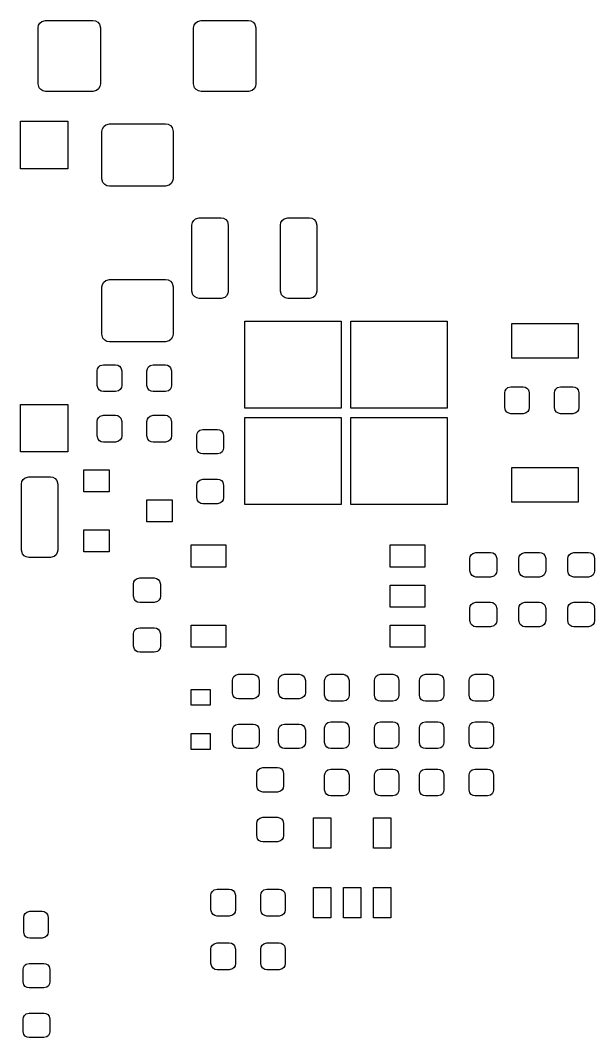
# Model space of a CAD drawing. Extents: x 150.6 to 194.4, y -132.4 to -96.5.
# Drawn here: x 176.19 to 194.37, y -128.88 to -96.67 of the extents above; entities that cross this region are included whole.
import ezdxf

# ---------------------------------------------------------------- set-up
doc = ezdxf.new("R2010")
doc.units = 0
doc.header["$MEASUREMENT"] = 0
doc.layers.add('BLACK', color=7, linetype='CONTINUOUS')

msp = doc.modelspace()

# ---------------------------------------------------------------- linework, layer by layer
at = {"layer": 'BLACK', "linetype": 'CONTINUOUS'}
for p, q in [((176.75, -96.913), (176.764, -96.832)), ((176.75, -98.687), (176.75, -96.913)), ((176.764, -96.832), (176.806, -96.76)), ((176.806, -96.76), (176.869, -96.707)), ((176.869, -96.707), (176.988, -96.675)), ((176.988, -96.675), (178.487, -96.675)), ((178.487, -96.675), (178.568, -96.689)), ((178.568, -96.689), (178.64, -96.731)), ((178.64, -96.731), (178.693, -96.794)), ((178.693, -96.794), (178.725, -96.913)), ((178.725, -96.913), (178.725, -98.687)), ((181.675, -96.913), (181.689, -96.832)), ((181.675, -98.687), (181.675, -96.913)), ((181.689, -96.832), (181.731, -96.76)), ((181.731, -96.76), (181.794, -96.707)), ((181.794, -96.707), (181.913, -96.675)), ((181.913, -96.675), (183.412, -96.675)), ((183.412, -96.675), (183.493, -96.689)), ((183.493, -96.689), (183.565, -96.731)), ((183.565, -96.731), (183.618, -96.794)), ((183.618, -96.794), (183.65, -96.913)), ((183.65, -96.913), (183.65, -98.687)), ((176.782, -98.806), (176.75, -98.687)), ((176.835, -98.869), (176.782, -98.806)), ((178.669, -98.84), (178.606, -98.893)), ((178.711, -98.768), (178.669, -98.84)), ((178.725, -98.687), (178.711, -98.768)), ((181.707, -98.806), (181.675, -98.687)), ((181.76, -98.869), (181.707, -98.806)), ((183.594, -98.84), (183.531, -98.893)), ((183.636, -98.768), (183.594, -98.84)), ((183.65, -98.687), (183.636, -98.768)), ((176.907, -98.911), (176.835, -98.869)), ((176.988, -98.925), (176.907, -98.911)), ((178.487, -98.925), (176.988, -98.925)), ((178.606, -98.893), (178.487, -98.925)), ((181.832, -98.911), (181.76, -98.869)), ((181.913, -98.925), (181.832, -98.911)), ((183.412, -98.925), (181.913, -98.925)), ((183.531, -98.893), (183.412, -98.925)), ((176.19, -101.37), (176.19, -99.87)), ((176.19, -99.87), (177.69, -99.87)), ((177.69, -99.87), (177.69, -101.37)), ((178.775, -100.188), (178.789, -100.107)), ((178.789, -100.107), (178.831, -100.035)), ((178.831, -100.035), (178.894, -99.982)), ((178.894, -99.982), (179.013, -99.95)), ((179.013, -99.95), (180.787, -99.95)), ((180.787, -99.95), (180.868, -99.964)), ((180.868, -99.964), (180.94, -100.006)), ((180.94, -100.006), (180.993, -100.069)), ((180.993, -100.069), (181.025, -100.188)), ((178.775, -101.687), (178.775, -100.188)), ((181.025, -100.188), (181.025, -101.687)), ((177.69, -101.37), (176.19, -101.37)), ((178.807, -101.806), (178.775, -101.687)), ((181.025, -101.687), (181.011, -101.768)), ((178.86, -101.869), (178.807, -101.806)), ((178.932, -101.911), (178.86, -101.869)), ((179.013, -101.925), (178.932, -101.911)), ((180.787, -101.925), (179.013, -101.925)), ((180.906, -101.893), (180.787, -101.925)), ((180.969, -101.84), (180.906, -101.893)), ((181.011, -101.768), (180.969, -101.84)), ((181.639, -103.076), (181.679, -103.007)), ((181.679, -103.007), (181.74, -102.956)), ((181.74, -102.956), (181.855, -102.925)), ((181.855, -102.925), (182.545, -102.925)), ((182.545, -102.925), (182.624, -102.939)), ((182.624, -102.939), (182.693, -102.979)), ((182.693, -102.979), (182.744, -103.04)), ((182.744, -103.04), (182.775, -103.155)), ((184.439, -103.076), (184.479, -103.007)), ((184.479, -103.007), (184.54, -102.956)), ((184.54, -102.956), (184.655, -102.925)), ((184.655, -102.925), (185.345, -102.925)), ((185.345, -102.925), (185.424, -102.939)), ((185.424, -102.939), (185.493, -102.979)), ((185.493, -102.979), (185.544, -103.04)), ((185.544, -103.04), (185.575, -103.155)), ((181.625, -103.155), (181.639, -103.076)), ((181.625, -105.245), (181.625, -103.155)), ((182.775, -103.155), (182.775, -105.245)), ((184.425, -103.155), (184.439, -103.076)), ((184.425, -105.245), (184.425, -103.155)), ((185.575, -103.155), (185.575, -105.245)), ((178.789, -105.032), (178.831, -104.96)), ((178.831, -104.96), (178.894, -104.907)), ((178.894, -104.907), (179.013, -104.875)), ((179.013, -104.875), (180.787, -104.875)), ((180.787, -104.875), (180.868, -104.889)), ((180.868, -104.889), (180.94, -104.931)), ((180.94, -104.931), (180.993, -104.994)), ((178.775, -105.113), (178.789, -105.032)), ((178.775, -106.612), (178.775, -105.113)), ((180.993, -104.994), (181.025, -105.113)), ((181.025, -105.113), (181.025, -106.612)), ((181.656, -105.36), (181.625, -105.245)), ((182.775, -105.245), (182.761, -105.324)), ((184.456, -105.36), (184.425, -105.245)), ((185.575, -105.245), (185.561, -105.324)), ((181.707, -105.421), (181.656, -105.36)), ((181.776, -105.461), (181.707, -105.421)), ((181.855, -105.475), (181.776, -105.461)), ((182.545, -105.475), (181.855, -105.475)), ((182.66, -105.444), (182.545, -105.475)), ((182.721, -105.393), (182.66, -105.444)), ((182.761, -105.324), (182.721, -105.393)), ((184.507, -105.421), (184.456, -105.36)), ((184.576, -105.461), (184.507, -105.421)), ((184.655, -105.475), (184.576, -105.461)), ((185.345, -105.475), (184.655, -105.475)), ((185.46, -105.444), (185.345, -105.475)), ((185.521, -105.393), (185.46, -105.444)), ((185.561, -105.324), (185.521, -105.393)), ((183.3, -108.95), (183.3, -106.2)), ((183.3, -106.2), (186.35, -106.2)), ((186.35, -106.2), (186.35, -108.95)), ((186.65, -108.95), (186.65, -106.2)), ((186.65, -106.2), (189.7, -106.2)), ((189.7, -106.2), (189.7, -108.95)), ((191.75, -107.37), (191.75, -106.27)), ((191.75, -106.27), (193.85, -106.27)), ((193.85, -106.27), (193.85, -107.37)), ((178.807, -106.731), (178.775, -106.612)), ((178.86, -106.794), (178.807, -106.731)), ((178.932, -106.836), (178.86, -106.794)), ((179.013, -106.85), (178.932, -106.836)), ((180.787, -106.85), (179.013, -106.85)), ((180.906, -106.818), (180.787, -106.85)), ((180.969, -106.765), (180.906, -106.818)), ((181.011, -106.693), (180.969, -106.765)), ((181.025, -106.612), (181.011, -106.693)), ((193.85, -107.37), (191.75, -107.37)), ((178.625, -107.769), (178.637, -107.702)), ((178.625, -108.231), (178.625, -107.769)), ((178.637, -107.702), (178.67, -107.644)), ((178.67, -107.644), (178.722, -107.601)), ((178.722, -107.601), (178.819, -107.575)), ((178.819, -107.575), (179.206, -107.575)), ((179.206, -107.575), (179.273, -107.587)), ((179.273, -107.587), (179.331, -107.62)), ((179.331, -107.62), (179.374, -107.672)), ((179.374, -107.672), (179.4, -107.769)), ((179.4, -107.769), (179.4, -108.231)), ((180.2, -107.769), (180.212, -107.702)), ((180.2, -108.231), (180.2, -107.769)), ((180.212, -107.702), (180.245, -107.644)), ((180.245, -107.644), (180.297, -107.601)), ((180.297, -107.601), (180.394, -107.575)), ((180.394, -107.575), (180.781, -107.575)), ((180.781, -107.575), (180.848, -107.587)), ((180.848, -107.587), (180.906, -107.62)), ((180.906, -107.62), (180.949, -107.672)), ((180.949, -107.672), (180.975, -107.769)), ((180.975, -107.769), (180.975, -108.231)), ((178.651, -108.328), (178.625, -108.231)), ((178.694, -108.38), (178.651, -108.328)), ((178.752, -108.413), (178.694, -108.38)), ((178.819, -108.425), (178.752, -108.413)), ((179.206, -108.425), (178.819, -108.425)), ((179.303, -108.399), (179.206, -108.425)), ((179.355, -108.356), (179.303, -108.399)), ((179.388, -108.298), (179.355, -108.356)), ((179.4, -108.231), (179.388, -108.298)), ((180.226, -108.328), (180.2, -108.231)), ((180.269, -108.38), (180.226, -108.328)), ((180.327, -108.413), (180.269, -108.38)), ((180.394, -108.425), (180.327, -108.413)), ((180.781, -108.425), (180.394, -108.425)), ((180.878, -108.399), (180.781, -108.425)), ((180.93, -108.356), (180.878, -108.399)), ((180.963, -108.298), (180.93, -108.356)), ((180.975, -108.231), (180.963, -108.298)), ((191.525, -108.469), (191.537, -108.402)), ((191.525, -108.931), (191.525, -108.469)), ((191.537, -108.402), (191.57, -108.344)), ((191.57, -108.344), (191.622, -108.301)), ((191.622, -108.301), (191.719, -108.275)), ((191.719, -108.275), (192.106, -108.275)), ((192.106, -108.275), (192.173, -108.287)), ((192.173, -108.287), (192.231, -108.32)), ((192.231, -108.32), (192.274, -108.372)), ((192.274, -108.372), (192.3, -108.469)), ((192.3, -108.469), (192.3, -108.931)), ((193.1, -108.469), (193.112, -108.402)), ((193.1, -108.931), (193.1, -108.469)), ((193.112, -108.402), (193.145, -108.344)), ((193.145, -108.344), (193.197, -108.301)), ((193.197, -108.301), (193.294, -108.275)), ((193.294, -108.275), (193.681, -108.275)), ((193.681, -108.275), (193.748, -108.287)), ((193.748, -108.287), (193.806, -108.32)), ((193.806, -108.32), (193.849, -108.372)), ((193.849, -108.372), (193.875, -108.469)), ((193.875, -108.469), (193.875, -108.931)), ((176.19, -110.33), (176.19, -108.83)), ((176.19, -108.83), (177.69, -108.83)), ((177.69, -108.83), (177.69, -110.33)), ((186.35, -108.95), (183.3, -108.95)), ((189.7, -108.95), (186.65, -108.95)), ((191.551, -109.028), (191.525, -108.931)), ((191.594, -109.08), (191.551, -109.028)), ((191.652, -109.113), (191.594, -109.08)), ((191.719, -109.125), (191.652, -109.113)), ((192.106, -109.125), (191.719, -109.125)), ((192.203, -109.099), (192.106, -109.125)), ((192.255, -109.056), (192.203, -109.099)), ((192.288, -108.998), (192.255, -109.056)), ((192.3, -108.931), (192.288, -108.998)), ((193.126, -109.028), (193.1, -108.931)), ((193.169, -109.08), (193.126, -109.028)), ((193.227, -109.113), (193.169, -109.08)), ((193.294, -109.125), (193.227, -109.113)), ((193.681, -109.125), (193.294, -109.125)), ((193.778, -109.099), (193.681, -109.125)), ((193.83, -109.056), (193.778, -109.099)), ((193.863, -108.998), (193.83, -109.056)), ((193.875, -108.931), (193.863, -108.998)), ((178.625, -109.369), (178.637, -109.302)), ((178.625, -109.831), (178.625, -109.369)), ((178.637, -109.302), (178.67, -109.244)), ((178.67, -109.244), (178.722, -109.201)), ((178.722, -109.201), (178.819, -109.175)), ((178.819, -109.175), (179.206, -109.175)), ((179.206, -109.175), (179.273, -109.187)), ((179.273, -109.187), (179.331, -109.22)), ((179.331, -109.22), (179.374, -109.272)), ((179.374, -109.272), (179.4, -109.369)), ((179.4, -109.369), (179.4, -109.831)), ((180.2, -109.369), (180.212, -109.302)), ((180.2, -109.831), (180.2, -109.369)), ((180.212, -109.302), (180.245, -109.244)), ((180.245, -109.244), (180.297, -109.201)), ((180.297, -109.201), (180.394, -109.175)), ((180.394, -109.175), (180.781, -109.175)), ((180.781, -109.175), (180.848, -109.187)), ((180.848, -109.187), (180.906, -109.22)), ((180.906, -109.22), (180.949, -109.272)), ((180.949, -109.272), (180.975, -109.369)), ((180.975, -109.369), (180.975, -109.831)), ((183.3, -112), (183.3, -109.25)), ((183.3, -109.25), (186.35, -109.25)), ((186.35, -109.25), (186.35, -112)), ((186.65, -112), (186.65, -109.25)), ((186.65, -109.25), (189.7, -109.25)), ((189.7, -109.25), (189.7, -112)), ((181.775, -109.819), (181.787, -109.752)), ((181.787, -109.752), (181.82, -109.694)), ((181.82, -109.694), (181.872, -109.651)), ((181.872, -109.651), (181.969, -109.625)), ((181.969, -109.625), (182.431, -109.625)), ((182.431, -109.625), (182.498, -109.637)), ((182.498, -109.637), (182.556, -109.67)), ((182.556, -109.67), (182.599, -109.722)), ((182.599, -109.722), (182.625, -109.819)), ((178.651, -109.928), (178.625, -109.831)), ((178.694, -109.98), (178.651, -109.928)), ((178.752, -110.013), (178.694, -109.98)), ((178.819, -110.025), (178.752, -110.013)), ((179.206, -110.025), (178.819, -110.025)), ((179.303, -109.999), (179.206, -110.025)), ((179.355, -109.956), (179.303, -109.999)), ((179.388, -109.898), (179.355, -109.956)), ((179.4, -109.831), (179.388, -109.898)), ((180.226, -109.928), (180.2, -109.831)), ((180.269, -109.98), (180.226, -109.928)), ((180.327, -110.013), (180.269, -109.98)), ((180.394, -110.025), (180.327, -110.013)), ((180.781, -110.025), (180.394, -110.025)), ((180.878, -109.999), (180.781, -110.025)), ((180.93, -109.956), (180.878, -109.999)), ((180.963, -109.898), (180.93, -109.956)), ((180.975, -109.831), (180.963, -109.898)), ((181.775, -110.206), (181.775, -109.819)), ((182.625, -109.819), (182.625, -110.206)), ((177.69, -110.33), (176.19, -110.33)), ((181.801, -110.303), (181.775, -110.206)), ((181.844, -110.355), (181.801, -110.303)), ((181.902, -110.388), (181.844, -110.355)), ((181.969, -110.4), (181.902, -110.388)), ((182.431, -110.4), (181.969, -110.4)), ((182.528, -110.374), (182.431, -110.4)), ((182.58, -110.331), (182.528, -110.374)), ((182.613, -110.273), (182.58, -110.331)), ((182.625, -110.206), (182.613, -110.273)), ((178.2, -111.6), (178.2, -110.9)), ((178.2, -110.9), (179, -110.9)), ((179, -110.9), (179, -111.6)), ((191.75, -111.93), (191.75, -110.83)), ((191.75, -110.83), (193.85, -110.83)), ((193.85, -110.83), (193.85, -111.93)), ((176.225, -111.355), (176.239, -111.276)), ((176.225, -113.445), (176.225, -111.355)), ((176.239, -111.276), (176.279, -111.207)), ((176.279, -111.207), (176.34, -111.156)), ((176.34, -111.156), (176.455, -111.125)), ((176.455, -111.125), (177.145, -111.125)), ((177.145, -111.125), (177.224, -111.139)), ((177.224, -111.139), (177.293, -111.179)), ((177.293, -111.179), (177.344, -111.24)), ((177.344, -111.24), (177.375, -111.355)), ((177.375, -111.355), (177.375, -113.445)), ((181.775, -111.394), (181.787, -111.327)), ((181.775, -111.781), (181.775, -111.394)), ((181.787, -111.327), (181.82, -111.269)), ((181.82, -111.269), (181.872, -111.226)), ((181.872, -111.226), (181.969, -111.2)), ((181.969, -111.2), (182.431, -111.2)), ((182.431, -111.2), (182.498, -111.212)), ((182.498, -111.212), (182.556, -111.245)), ((182.556, -111.245), (182.599, -111.297)), ((182.599, -111.297), (182.625, -111.394)), ((182.625, -111.394), (182.625, -111.781)), ((179, -111.6), (178.2, -111.6)), ((180.2, -112.55), (180.2, -111.85)), ((180.2, -111.85), (181, -111.85)), ((181, -111.85), (181, -112.55)), ((181.801, -111.878), (181.775, -111.781)), ((181.844, -111.93), (181.801, -111.878)), ((181.902, -111.963), (181.844, -111.93)), ((181.969, -111.975), (181.902, -111.963)), ((182.431, -111.975), (181.969, -111.975)), ((182.528, -111.949), (182.431, -111.975)), ((182.58, -111.906), (182.528, -111.949)), ((182.613, -111.848), (182.58, -111.906)), ((182.625, -111.781), (182.613, -111.848)), ((186.35, -112), (183.3, -112)), ((189.7, -112), (186.65, -112)), ((193.85, -111.93), (191.75, -111.93)), ((181, -112.55), (180.2, -112.55)), ((178.2, -113.5), (178.2, -112.8)), ((178.2, -112.8), (179, -112.8)), ((179, -112.8), (179, -113.5)), ((181.6, -113.98), (181.6, -113.28)), ((181.6, -113.28), (182.7, -113.28)), ((182.7, -113.28), (182.7, -113.98)), ((187.9, -113.98), (187.9, -113.28)), ((187.9, -113.28), (189, -113.28)), ((189, -113.28), (189, -113.98)), ((176.256, -113.56), (176.225, -113.445)), ((176.307, -113.621), (176.256, -113.56)), ((176.376, -113.661), (176.307, -113.621)), ((176.455, -113.675), (176.376, -113.661)), ((177.26, -113.644), (177.145, -113.675)), ((177.321, -113.593), (177.26, -113.644)), ((177.361, -113.524), (177.321, -113.593)), ((177.375, -113.445), (177.361, -113.524)), ((179, -113.5), (178.2, -113.5)), ((190.424, -113.713), (190.435, -113.647)), ((190.435, -113.647), (190.469, -113.589)), ((190.469, -113.589), (190.521, -113.546)), ((190.521, -113.546), (190.617, -113.52)), ((190.617, -113.52), (191.08, -113.52)), ((191.08, -113.52), (191.146, -113.531)), ((191.146, -113.531), (191.204, -113.565)), ((191.204, -113.565), (191.248, -113.616)), ((191.248, -113.616), (191.274, -113.713)), ((191.974, -113.713), (191.985, -113.647)), ((191.985, -113.647), (192.019, -113.589)), ((192.019, -113.589), (192.071, -113.546)), ((192.071, -113.546), (192.167, -113.52)), ((192.167, -113.52), (192.63, -113.52)), ((192.63, -113.52), (192.696, -113.531)), ((192.696, -113.531), (192.754, -113.565)), ((192.754, -113.565), (192.798, -113.616)), ((192.798, -113.616), (192.824, -113.713)), ((193.524, -113.713), (193.535, -113.647)), ((193.535, -113.647), (193.569, -113.589)), ((193.569, -113.589), (193.621, -113.546)), ((193.621, -113.546), (193.717, -113.52)), ((193.717, -113.52), (194.18, -113.52)), ((194.18, -113.52), (194.246, -113.531)), ((194.246, -113.531), (194.304, -113.565)), ((194.304, -113.565), (194.348, -113.616)), ((194.348, -113.616), (194.374, -113.713)), ((177.145, -113.675), (176.455, -113.675)), ((182.7, -113.98), (181.6, -113.98)), ((189, -113.98), (187.9, -113.98)), ((190.424, -114.101), (190.424, -113.713)), ((191.274, -113.713), (191.274, -114.101)), ((191.974, -114.101), (191.974, -113.713)), ((192.824, -113.713), (192.824, -114.101)), ((193.524, -114.101), (193.524, -113.713)), ((194.374, -113.713), (194.374, -114.101)), ((190.45, -114.198), (190.424, -114.101)), ((190.493, -114.249), (190.45, -114.198)), ((190.551, -114.283), (190.493, -114.249)), ((190.617, -114.295), (190.551, -114.283)), ((191.08, -114.295), (190.617, -114.295)), ((191.177, -114.269), (191.08, -114.295)), ((191.228, -114.225), (191.177, -114.269)), ((191.262, -114.167), (191.228, -114.225)), ((191.274, -114.101), (191.262, -114.167)), ((192, -114.198), (191.974, -114.101)), ((192.043, -114.249), (192, -114.198)), ((192.101, -114.283), (192.043, -114.249)), ((192.167, -114.295), (192.101, -114.283)), ((192.63, -114.295), (192.167, -114.295)), ((192.727, -114.269), (192.63, -114.295)), ((192.778, -114.225), (192.727, -114.269)), ((192.812, -114.167), (192.778, -114.225)), ((192.824, -114.101), (192.812, -114.167)), ((193.55, -114.198), (193.524, -114.101)), ((193.593, -114.249), (193.55, -114.198)), ((193.651, -114.283), (193.593, -114.249)), ((193.717, -114.295), (193.651, -114.283)), ((194.18, -114.295), (193.717, -114.295)), ((194.277, -114.269), (194.18, -114.295)), ((194.328, -114.225), (194.277, -114.269)), ((194.362, -114.167), (194.328, -114.225)), ((194.374, -114.101), (194.362, -114.167)), ((179.775, -114.519), (179.787, -114.452)), ((179.775, -114.906), (179.775, -114.519)), ((179.787, -114.452), (179.82, -114.394)), ((179.82, -114.394), (179.872, -114.351)), ((179.872, -114.351), (179.969, -114.325)), ((179.969, -114.325), (180.431, -114.325)), ((180.431, -114.325), (180.498, -114.337)), ((180.498, -114.337), (180.556, -114.37)), ((180.556, -114.37), (180.599, -114.422)), ((180.599, -114.422), (180.625, -114.519)), ((180.625, -114.519), (180.625, -114.906)), ((187.9, -115.25), (187.9, -114.55)), ((187.9, -114.55), (189, -114.55)), ((189, -114.55), (189, -115.25)), ((179.801, -115.003), (179.775, -114.906)), ((180.625, -114.906), (180.613, -114.973)), ((179.844, -115.055), (179.801, -115.003)), ((179.902, -115.088), (179.844, -115.055)), ((179.969, -115.1), (179.902, -115.088)), ((180.431, -115.1), (179.969, -115.1)), ((180.528, -115.074), (180.431, -115.1)), ((180.58, -115.031), (180.528, -115.074)), ((180.613, -114.973), (180.58, -115.031)), ((189, -115.25), (187.9, -115.25)), ((190.424, -115.288), (190.435, -115.222)), ((190.435, -115.222), (190.469, -115.164)), ((190.469, -115.164), (190.521, -115.121)), ((190.521, -115.121), (190.617, -115.095)), ((190.617, -115.095), (191.08, -115.095)), ((191.08, -115.095), (191.146, -115.106)), ((191.146, -115.106), (191.204, -115.14)), ((191.204, -115.14), (191.248, -115.191)), ((191.248, -115.191), (191.274, -115.288)), ((191.974, -115.288), (191.985, -115.222)), ((191.985, -115.222), (192.019, -115.164)), ((192.019, -115.164), (192.071, -115.121)), ((192.071, -115.121), (192.167, -115.095)), ((192.167, -115.095), (192.63, -115.095)), ((192.63, -115.095), (192.696, -115.106)), ((192.696, -115.106), (192.754, -115.14)), ((192.754, -115.14), (192.798, -115.191)), ((192.798, -115.191), (192.824, -115.288)), ((193.524, -115.288), (193.535, -115.222)), ((193.535, -115.222), (193.569, -115.164)), ((193.569, -115.164), (193.621, -115.121)), ((193.621, -115.121), (193.717, -115.095)), ((193.717, -115.095), (194.18, -115.095)), ((194.18, -115.095), (194.246, -115.106)), ((194.246, -115.106), (194.304, -115.14)), ((194.304, -115.14), (194.348, -115.191)), ((194.348, -115.191), (194.374, -115.288)), ((190.424, -115.676), (190.424, -115.288)), ((191.274, -115.288), (191.274, -115.676)), ((191.974, -115.676), (191.974, -115.288)), ((192.824, -115.288), (192.824, -115.676)), ((193.524, -115.676), (193.524, -115.288)), ((194.374, -115.288), (194.374, -115.676)), ((179.872, -115.926), (179.969, -115.9)), ((179.969, -115.9), (180.431, -115.9)), ((180.431, -115.9), (180.498, -115.912)), ((180.498, -115.912), (180.556, -115.945)), ((181.6, -116.52), (181.6, -115.82)), ((181.6, -115.82), (182.7, -115.82)), ((182.7, -115.82), (182.7, -116.52)), ((187.9, -116.52), (187.9, -115.82)), ((187.9, -115.82), (189, -115.82)), ((189, -115.82), (189, -116.52)), ((190.45, -115.773), (190.424, -115.676)), ((190.493, -115.824), (190.45, -115.773)), ((190.551, -115.858), (190.493, -115.824)), ((190.617, -115.87), (190.551, -115.858)), ((191.08, -115.87), (190.617, -115.87)), ((191.177, -115.844), (191.08, -115.87)), ((191.228, -115.8), (191.177, -115.844)), ((191.262, -115.742), (191.228, -115.8)), ((191.274, -115.676), (191.262, -115.742)), ((192, -115.773), (191.974, -115.676)), ((192.043, -115.824), (192, -115.773)), ((192.101, -115.858), (192.043, -115.824)), ((192.167, -115.87), (192.101, -115.858)), ((192.63, -115.87), (192.167, -115.87)), ((192.727, -115.844), (192.63, -115.87)), ((192.778, -115.8), (192.727, -115.844)), ((192.812, -115.742), (192.778, -115.8)), ((192.824, -115.676), (192.812, -115.742)), ((193.55, -115.773), (193.524, -115.676)), ((193.593, -115.824), (193.55, -115.773)), ((193.651, -115.858), (193.593, -115.824)), ((193.717, -115.87), (193.651, -115.858)), ((194.18, -115.87), (193.717, -115.87)), ((194.277, -115.844), (194.18, -115.87)), ((194.328, -115.8), (194.277, -115.844)), ((194.362, -115.742), (194.328, -115.8)), ((194.374, -115.676), (194.362, -115.742)), ((179.775, -116.094), (179.787, -116.027)), ((179.775, -116.481), (179.775, -116.094)), ((179.787, -116.027), (179.82, -115.969)), ((179.82, -115.969), (179.872, -115.926)), ((180.556, -115.945), (180.599, -115.997)), ((180.599, -115.997), (180.625, -116.094)), ((180.625, -116.094), (180.625, -116.481)), ((179.801, -116.578), (179.775, -116.481)), ((180.613, -116.548), (180.58, -116.606)), ((180.625, -116.481), (180.613, -116.548)), ((182.7, -116.52), (181.6, -116.52)), ((189, -116.52), (187.9, -116.52)), ((179.844, -116.63), (179.801, -116.578)), ((179.902, -116.663), (179.844, -116.63)), ((179.969, -116.675), (179.902, -116.663)), ((180.431, -116.675), (179.969, -116.675)), ((180.528, -116.649), (180.431, -116.675)), ((180.58, -116.606), (180.528, -116.649)), ((182.905, -117.569), (182.917, -117.502)), ((182.917, -117.502), (182.95, -117.444)), ((182.95, -117.444), (183.002, -117.401)), ((183.002, -117.401), (183.099, -117.375)), ((183.099, -117.375), (183.561, -117.375)), ((183.561, -117.375), (183.628, -117.387)), ((183.628, -117.387), (183.686, -117.42)), ((183.686, -117.42), (183.729, -117.472)), ((183.729, -117.472), (183.755, -117.569)), ((184.365, -117.569), (184.377, -117.502)), ((184.377, -117.502), (184.41, -117.444)), ((184.41, -117.444), (184.462, -117.401)), ((184.462, -117.401), (184.559, -117.375)), ((184.559, -117.375), (185.021, -117.375)), ((185.021, -117.375), (185.088, -117.387)), ((185.088, -117.387), (185.146, -117.42)), ((185.146, -117.42), (185.189, -117.472)), ((185.189, -117.472), (185.215, -117.569)), ((185.825, -117.569), (185.837, -117.502)), ((185.837, -117.502), (185.87, -117.444)), ((185.87, -117.444), (185.922, -117.401)), ((185.922, -117.401), (186.019, -117.375)), ((186.019, -117.375), (186.406, -117.375)), ((186.406, -117.375), (186.473, -117.387)), ((186.473, -117.387), (186.531, -117.42)), ((186.531, -117.42), (186.574, -117.472)), ((186.574, -117.472), (186.6, -117.569)), ((187.4, -117.569), (187.412, -117.502)), ((187.412, -117.502), (187.445, -117.444)), ((187.445, -117.444), (187.497, -117.401)), ((187.497, -117.401), (187.594, -117.375)), ((187.594, -117.375), (187.981, -117.375)), ((187.981, -117.375), (188.048, -117.387)), ((188.048, -117.387), (188.106, -117.42)), ((188.106, -117.42), (188.149, -117.472)), ((188.149, -117.472), (188.175, -117.569)), ((188.825, -117.569), (188.837, -117.502)), ((188.837, -117.502), (188.87, -117.444)), ((188.87, -117.444), (188.922, -117.401)), ((188.922, -117.401), (189.019, -117.375)), ((189.019, -117.375), (189.406, -117.375)), ((189.406, -117.375), (189.473, -117.387)), ((189.473, -117.387), (189.531, -117.42)), ((189.531, -117.42), (189.574, -117.472)), ((189.574, -117.472), (189.6, -117.569)), ((190.4, -117.569), (190.412, -117.502)), ((190.412, -117.502), (190.445, -117.444)), ((190.445, -117.444), (190.497, -117.401)), ((190.497, -117.401), (190.594, -117.375)), ((190.594, -117.375), (190.981, -117.375)), ((190.981, -117.375), (191.048, -117.387)), ((191.048, -117.387), (191.106, -117.42)), ((191.106, -117.42), (191.149, -117.472)), ((191.149, -117.472), (191.175, -117.569)), ((181.6, -118.35), (181.6, -117.85)), ((181.6, -117.85), (182.2, -117.85)), ((182.2, -117.85), (182.2, -118.35)), ((182.905, -117.956), (182.905, -117.569)), ((183.755, -117.569), (183.755, -117.956)), ((184.365, -117.956), (184.365, -117.569)), ((185.215, -117.569), (185.215, -117.956)), ((185.825, -118.031), (185.825, -117.569)), ((186.6, -117.569), (186.6, -118.031)), ((187.4, -118.031), (187.4, -117.569)), ((188.175, -117.569), (188.175, -118.031)), ((188.825, -118.031), (188.825, -117.569)), ((189.6, -117.569), (189.6, -118.031)), ((190.4, -118.031), (190.4, -117.569)), ((191.175, -117.569), (191.175, -118.031)), ((182.931, -118.053), (182.905, -117.956)), ((182.974, -118.105), (182.931, -118.053)), ((183.032, -118.138), (182.974, -118.105)), ((183.099, -118.15), (183.032, -118.138)), ((183.561, -118.15), (183.099, -118.15)), ((183.658, -118.124), (183.561, -118.15)), ((183.71, -118.081), (183.658, -118.124)), ((183.743, -118.023), (183.71, -118.081)), ((183.755, -117.956), (183.743, -118.023)), ((184.391, -118.053), (184.365, -117.956)), ((184.434, -118.105), (184.391, -118.053)), ((184.492, -118.138), (184.434, -118.105)), ((184.559, -118.15), (184.492, -118.138)), ((185.021, -118.15), (184.559, -118.15)), ((185.118, -118.124), (185.021, -118.15)), ((185.17, -118.081), (185.118, -118.124)), ((185.203, -118.023), (185.17, -118.081)), ((185.215, -117.956), (185.203, -118.023)), ((185.851, -118.128), (185.825, -118.031)), ((185.894, -118.18), (185.851, -118.128)), ((186.555, -118.156), (186.503, -118.199)), ((186.588, -118.098), (186.555, -118.156)), ((186.6, -118.031), (186.588, -118.098)), ((187.426, -118.128), (187.4, -118.031)), ((187.469, -118.18), (187.426, -118.128)), ((188.13, -118.156), (188.078, -118.199)), ((188.163, -118.098), (188.13, -118.156)), ((188.175, -118.031), (188.163, -118.098)), ((188.851, -118.128), (188.825, -118.031)), ((188.894, -118.18), (188.851, -118.128)), ((189.555, -118.156), (189.503, -118.199)), ((189.588, -118.098), (189.555, -118.156)), ((189.6, -118.031), (189.588, -118.098)), ((190.426, -118.128), (190.4, -118.031)), ((190.469, -118.18), (190.426, -118.128)), ((191.13, -118.156), (191.078, -118.199)), ((191.163, -118.098), (191.13, -118.156)), ((191.175, -118.031), (191.163, -118.098)), ((182.2, -118.35), (181.6, -118.35)), ((185.952, -118.213), (185.894, -118.18)), ((186.019, -118.225), (185.952, -118.213)), ((186.406, -118.225), (186.019, -118.225)), ((186.503, -118.199), (186.406, -118.225)), ((187.527, -118.213), (187.469, -118.18)), ((187.594, -118.225), (187.527, -118.213)), ((187.981, -118.225), (187.594, -118.225)), ((188.078, -118.199), (187.981, -118.225)), ((188.952, -118.213), (188.894, -118.18)), ((189.019, -118.225), (188.952, -118.213)), ((189.406, -118.225), (189.019, -118.225)), ((189.503, -118.199), (189.406, -118.225)), ((190.527, -118.213), (190.469, -118.18)), ((190.594, -118.225), (190.527, -118.213)), ((190.981, -118.225), (190.594, -118.225)), ((191.078, -118.199), (190.981, -118.225)), ((182.905, -119.144), (182.917, -119.077)), ((182.917, -119.077), (182.95, -119.019)), ((182.95, -119.019), (183.002, -118.976)), ((183.002, -118.976), (183.099, -118.95)), ((183.099, -118.95), (183.561, -118.95)), ((183.561, -118.95), (183.628, -118.962)), ((183.628, -118.962), (183.686, -118.995)), ((183.686, -118.995), (183.729, -119.047)), ((183.729, -119.047), (183.755, -119.144)), ((184.365, -119.144), (184.377, -119.077)), ((184.377, -119.077), (184.41, -119.019)), ((184.41, -119.019), (184.462, -118.976)), ((184.462, -118.976), (184.559, -118.95)), ((184.559, -118.95), (185.021, -118.95)), ((185.021, -118.95), (185.088, -118.962)), ((185.088, -118.962), (185.146, -118.995)), ((185.146, -118.995), (185.189, -119.047)), ((185.189, -119.047), (185.215, -119.144)), ((185.825, -119.069), (185.837, -119.002)), ((185.825, -119.531), (185.825, -119.069)), ((185.837, -119.002), (185.87, -118.944)), ((185.87, -118.944), (185.922, -118.901)), ((185.922, -118.901), (186.019, -118.875)), ((186.019, -118.875), (186.406, -118.875)), ((186.406, -118.875), (186.473, -118.887)), ((186.473, -118.887), (186.531, -118.92)), ((186.531, -118.92), (186.574, -118.972)), ((186.574, -118.972), (186.6, -119.069)), ((186.6, -119.069), (186.6, -119.531)), ((187.4, -119.069), (187.412, -119.002)), ((187.4, -119.531), (187.4, -119.069)), ((187.412, -119.002), (187.445, -118.944)), ((187.445, -118.944), (187.497, -118.901)), ((187.497, -118.901), (187.594, -118.875)), ((187.594, -118.875), (187.981, -118.875)), ((187.981, -118.875), (188.048, -118.887)), ((188.048, -118.887), (188.106, -118.92)), ((188.106, -118.92), (188.149, -118.972)), ((188.149, -118.972), (188.175, -119.069)), ((188.175, -119.069), (188.175, -119.531)), ((188.825, -119.069), (188.837, -119.002)), ((188.825, -119.531), (188.825, -119.069)), ((188.837, -119.002), (188.87, -118.944)), ((188.87, -118.944), (188.922, -118.901)), ((188.922, -118.901), (189.019, -118.875)), ((189.019, -118.875), (189.406, -118.875)), ((189.406, -118.875), (189.473, -118.887)), ((189.473, -118.887), (189.531, -118.92)), ((189.531, -118.92), (189.574, -118.972)), ((189.574, -118.972), (189.6, -119.069)), ((189.6, -119.069), (189.6, -119.531)), ((190.4, -119.069), (190.412, -119.002)), ((190.4, -119.531), (190.4, -119.069)), ((190.412, -119.002), (190.445, -118.944)), ((190.445, -118.944), (190.497, -118.901)), ((190.497, -118.901), (190.594, -118.875)), ((190.594, -118.875), (190.981, -118.875)), ((190.981, -118.875), (191.048, -118.887)), ((191.048, -118.887), (191.106, -118.92)), ((191.106, -118.92), (191.149, -118.972)), ((191.149, -118.972), (191.175, -119.069)), ((191.175, -119.069), (191.175, -119.531)), ((181.6, -119.75), (181.6, -119.25)), ((181.6, -119.25), (182.2, -119.25)), ((182.2, -119.25), (182.2, -119.75)), ((182.905, -119.531), (182.905, -119.144)), ((183.755, -119.144), (183.755, -119.531)), ((184.365, -119.531), (184.365, -119.144)), ((185.215, -119.144), (185.215, -119.531)), ((182.2, -119.75), (181.6, -119.75)), ((182.931, -119.628), (182.905, -119.531)), ((182.974, -119.68), (182.931, -119.628)), ((183.032, -119.713), (182.974, -119.68)), ((183.099, -119.725), (183.032, -119.713)), ((183.561, -119.725), (183.099, -119.725)), ((183.658, -119.699), (183.561, -119.725)), ((183.71, -119.656), (183.658, -119.699)), ((183.743, -119.598), (183.71, -119.656)), ((183.755, -119.531), (183.743, -119.598)), ((184.391, -119.628), (184.365, -119.531)), ((184.434, -119.68), (184.391, -119.628)), ((184.492, -119.713), (184.434, -119.68)), ((184.559, -119.725), (184.492, -119.713)), ((185.021, -119.725), (184.559, -119.725)), ((185.118, -119.699), (185.021, -119.725)), ((185.17, -119.656), (185.118, -119.699)), ((185.203, -119.598), (185.17, -119.656)), ((185.215, -119.531), (185.203, -119.598)), ((185.851, -119.628), (185.825, -119.531)), ((185.894, -119.68), (185.851, -119.628)), ((185.952, -119.713), (185.894, -119.68)), ((186.019, -119.725), (185.952, -119.713)), ((186.406, -119.725), (186.019, -119.725)), ((186.503, -119.699), (186.406, -119.725)), ((186.555, -119.656), (186.503, -119.699)), ((186.588, -119.598), (186.555, -119.656)), ((186.6, -119.531), (186.588, -119.598)), ((187.426, -119.628), (187.4, -119.531)), ((187.469, -119.68), (187.426, -119.628)), ((187.527, -119.713), (187.469, -119.68)), ((187.594, -119.725), (187.527, -119.713)), ((187.981, -119.725), (187.594, -119.725)), ((188.078, -119.699), (187.981, -119.725)), ((188.13, -119.656), (188.078, -119.699)), ((188.163, -119.598), (188.13, -119.656)), ((188.175, -119.531), (188.163, -119.598)), ((188.851, -119.628), (188.825, -119.531)), ((188.894, -119.68), (188.851, -119.628)), ((188.952, -119.713), (188.894, -119.68)), ((189.019, -119.725), (188.952, -119.713)), ((189.406, -119.725), (189.019, -119.725)), ((189.503, -119.699), (189.406, -119.725)), ((189.555, -119.656), (189.503, -119.699)), ((189.588, -119.598), (189.555, -119.656)), ((189.6, -119.531), (189.588, -119.598)), ((190.426, -119.628), (190.4, -119.531)), ((190.469, -119.68), (190.426, -119.628)), ((190.527, -119.713), (190.469, -119.68)), ((190.594, -119.725), (190.527, -119.713)), ((190.981, -119.725), (190.594, -119.725)), ((191.078, -119.699), (190.981, -119.725)), ((191.13, -119.656), (191.078, -119.699)), ((191.163, -119.598), (191.13, -119.656)), ((191.175, -119.531), (191.163, -119.598)), ((183.687, -120.452), (183.72, -120.394)), ((183.72, -120.394), (183.772, -120.351)), ((183.772, -120.351), (183.869, -120.325)), ((183.869, -120.325), (184.331, -120.325)), ((184.331, -120.325), (184.398, -120.337)), ((184.398, -120.337), (184.456, -120.37)), ((184.456, -120.37), (184.499, -120.422)), ((184.499, -120.422), (184.525, -120.519)), ((185.87, -120.444), (185.922, -120.401)), ((185.922, -120.401), (186.019, -120.375)), ((186.019, -120.375), (186.406, -120.375)), ((186.406, -120.375), (186.473, -120.387)), ((186.473, -120.387), (186.531, -120.42)), ((186.531, -120.42), (186.574, -120.472)), ((187.445, -120.444), (187.497, -120.401)), ((187.497, -120.401), (187.594, -120.375)), ((187.594, -120.375), (187.981, -120.375)), ((187.981, -120.375), (188.048, -120.387)), ((188.048, -120.387), (188.106, -120.42)), ((188.106, -120.42), (188.149, -120.472)), ((188.87, -120.444), (188.922, -120.401)), ((188.922, -120.401), (189.019, -120.375)), ((189.019, -120.375), (189.406, -120.375)), ((189.406, -120.375), (189.473, -120.387)), ((189.473, -120.387), (189.531, -120.42)), ((189.531, -120.42), (189.574, -120.472)), ((190.445, -120.444), (190.497, -120.401)), ((190.497, -120.401), (190.594, -120.375)), ((190.594, -120.375), (190.981, -120.375)), ((190.981, -120.375), (191.048, -120.387)), ((191.048, -120.387), (191.106, -120.42)), ((191.106, -120.42), (191.149, -120.472)), ((183.675, -120.519), (183.687, -120.452)), ((183.675, -120.906), (183.675, -120.519)), ((184.525, -120.519), (184.525, -120.906)), ((185.825, -120.569), (185.837, -120.502)), ((185.825, -121.031), (185.825, -120.569)), ((185.837, -120.502), (185.87, -120.444)), ((186.574, -120.472), (186.6, -120.569)), ((186.6, -120.569), (186.6, -121.031)), ((187.4, -120.569), (187.412, -120.502)), ((187.4, -121.031), (187.4, -120.569)), ((187.412, -120.502), (187.445, -120.444)), ((188.149, -120.472), (188.175, -120.569)), ((188.175, -120.569), (188.175, -121.031)), ((188.825, -120.569), (188.837, -120.502)), ((188.825, -121.031), (188.825, -120.569)), ((188.837, -120.502), (188.87, -120.444)), ((189.574, -120.472), (189.6, -120.569)), ((189.6, -120.569), (189.6, -121.031)), ((190.4, -120.569), (190.412, -120.502)), ((190.4, -121.031), (190.4, -120.569)), ((190.412, -120.502), (190.445, -120.444)), ((191.149, -120.472), (191.175, -120.569)), ((191.175, -120.569), (191.175, -121.031)), ((183.701, -121.003), (183.675, -120.906)), ((183.744, -121.055), (183.701, -121.003)), ((183.802, -121.088), (183.744, -121.055)), ((184.48, -121.031), (184.428, -121.074)), ((184.513, -120.973), (184.48, -121.031)), ((184.525, -120.906), (184.513, -120.973)), ((185.851, -121.128), (185.825, -121.031)), ((186.6, -121.031), (186.588, -121.098)), ((187.426, -121.128), (187.4, -121.031)), ((188.175, -121.031), (188.163, -121.098)), ((188.851, -121.128), (188.825, -121.031)), ((189.6, -121.031), (189.588, -121.098)), ((190.426, -121.128), (190.4, -121.031)), ((191.175, -121.031), (191.163, -121.098)), ((183.869, -121.1), (183.802, -121.088)), ((184.331, -121.1), (183.869, -121.1)), ((184.428, -121.074), (184.331, -121.1)), ((185.894, -121.18), (185.851, -121.128)), ((185.952, -121.213), (185.894, -121.18)), ((186.019, -121.225), (185.952, -121.213)), ((186.406, -121.225), (186.019, -121.225)), ((186.503, -121.199), (186.406, -121.225)), ((186.555, -121.156), (186.503, -121.199)), ((186.588, -121.098), (186.555, -121.156)), ((187.469, -121.18), (187.426, -121.128)), ((187.527, -121.213), (187.469, -121.18)), ((187.594, -121.225), (187.527, -121.213)), ((187.981, -121.225), (187.594, -121.225)), ((188.078, -121.199), (187.981, -121.225)), ((188.13, -121.156), (188.078, -121.199)), ((188.163, -121.098), (188.13, -121.156)), ((188.894, -121.18), (188.851, -121.128)), ((188.952, -121.213), (188.894, -121.18)), ((189.019, -121.225), (188.952, -121.213)), ((189.406, -121.225), (189.019, -121.225)), ((189.503, -121.199), (189.406, -121.225)), ((189.555, -121.156), (189.503, -121.199)), ((189.588, -121.098), (189.555, -121.156)), ((190.469, -121.18), (190.426, -121.128)), ((190.527, -121.213), (190.469, -121.18)), ((190.594, -121.225), (190.527, -121.213)), ((190.981, -121.225), (190.594, -121.225)), ((191.078, -121.199), (190.981, -121.225)), ((191.13, -121.156), (191.078, -121.199)), ((191.163, -121.098), (191.13, -121.156)), ((183.675, -122.094), (183.687, -122.027)), ((183.687, -122.027), (183.72, -121.969)), ((183.72, -121.969), (183.772, -121.926)), ((183.772, -121.926), (183.869, -121.9)), ((183.869, -121.9), (184.331, -121.9)), ((184.331, -121.9), (184.398, -121.912)), ((184.398, -121.912), (184.456, -121.945)), ((184.456, -121.945), (184.499, -121.997)), ((184.499, -121.997), (184.525, -122.094)), ((185.475, -122.88), (185.475, -121.92)), ((185.475, -121.92), (186.025, -121.92)), ((186.025, -121.92), (186.025, -122.88)), ((187.375, -122.88), (187.375, -121.92)), ((187.375, -121.92), (187.925, -121.92)), ((187.925, -121.92), (187.925, -122.88)), ((183.675, -122.481), (183.675, -122.094)), ((184.525, -122.094), (184.525, -122.481)), ((183.701, -122.578), (183.675, -122.481)), ((183.744, -122.63), (183.701, -122.578)), ((183.802, -122.663), (183.744, -122.63)), ((183.869, -122.675), (183.802, -122.663)), ((184.331, -122.675), (183.869, -122.675)), ((184.428, -122.649), (184.331, -122.675)), ((184.48, -122.606), (184.428, -122.649)), ((184.513, -122.548), (184.48, -122.606)), ((184.525, -122.481), (184.513, -122.548)), ((186.025, -122.88), (185.475, -122.88)), ((187.925, -122.88), (187.375, -122.88)), ((182.237, -124.302), (182.27, -124.244)), ((182.27, -124.244), (182.322, -124.201)), ((182.322, -124.201), (182.419, -124.175)), ((182.419, -124.175), (182.806, -124.175)), ((182.806, -124.175), (182.873, -124.187)), ((182.873, -124.187), (182.931, -124.22)), ((182.931, -124.22), (182.974, -124.272)), ((182.974, -124.272), (183, -124.369)), ((183.812, -124.302), (183.845, -124.244)), ((183.845, -124.244), (183.897, -124.201)), ((183.897, -124.201), (183.994, -124.175)), ((183.994, -124.175), (184.381, -124.175)), ((184.381, -124.175), (184.448, -124.187)), ((184.448, -124.187), (184.506, -124.22)), ((184.506, -124.22), (184.549, -124.272)), ((184.549, -124.272), (184.575, -124.369)), ((185.475, -125.08), (185.475, -124.12)), ((185.475, -124.12), (186.025, -124.12)), ((186.025, -124.12), (186.025, -125.08)), ((186.425, -125.08), (186.425, -124.12)), ((186.425, -124.12), (186.975, -124.12)), ((186.975, -124.12), (186.975, -125.08)), ((187.375, -125.08), (187.375, -124.12)), ((187.375, -124.12), (187.925, -124.12)), ((187.925, -124.12), (187.925, -125.08)), ((182.225, -124.369), (182.237, -124.302)), ((182.225, -124.831), (182.225, -124.369)), ((183, -124.369), (183, -124.831)), ((183.8, -124.369), (183.812, -124.302)), ((183.8, -124.831), (183.8, -124.369)), ((184.575, -124.369), (184.575, -124.831)), ((176.345, -124.944), (176.397, -124.901)), ((176.397, -124.901), (176.494, -124.875)), ((176.494, -124.875), (176.881, -124.875)), ((176.881, -124.875), (176.948, -124.887)), ((176.948, -124.887), (177.006, -124.92)), ((177.006, -124.92), (177.049, -124.972)), ((182.251, -124.928), (182.225, -124.831)), ((182.294, -124.98), (182.251, -124.928)), ((182.988, -124.898), (182.955, -124.956)), ((183, -124.831), (182.988, -124.898)), ((183.826, -124.928), (183.8, -124.831)), ((183.869, -124.98), (183.826, -124.928)), ((184.563, -124.898), (184.53, -124.956)), ((184.575, -124.831), (184.563, -124.898)), ((176.3, -125.069), (176.312, -125.002)), ((176.3, -125.531), (176.3, -125.069)), ((176.312, -125.002), (176.345, -124.944)), ((177.049, -124.972), (177.075, -125.069)), ((177.075, -125.069), (177.075, -125.531)), ((182.352, -125.013), (182.294, -124.98)), ((182.419, -125.025), (182.352, -125.013)), ((182.806, -125.025), (182.419, -125.025)), ((182.903, -124.999), (182.806, -125.025)), ((182.955, -124.956), (182.903, -124.999)), ((183.927, -125.013), (183.869, -124.98)), ((183.994, -125.025), (183.927, -125.013)), ((184.381, -125.025), (183.994, -125.025)), ((184.478, -124.999), (184.381, -125.025)), ((184.53, -124.956), (184.478, -124.999)), ((186.025, -125.08), (185.475, -125.08)), ((186.975, -125.08), (186.425, -125.08)), ((187.925, -125.08), (187.375, -125.08)), ((176.326, -125.628), (176.3, -125.531)), ((177.075, -125.531), (177.063, -125.598)), ((176.369, -125.68), (176.326, -125.628)), ((176.427, -125.713), (176.369, -125.68)), ((176.494, -125.725), (176.427, -125.713)), ((176.881, -125.725), (176.494, -125.725)), ((176.978, -125.699), (176.881, -125.725)), ((177.03, -125.656), (176.978, -125.699)), ((177.063, -125.598), (177.03, -125.656)), ((182.27, -125.944), (182.322, -125.901)), ((182.322, -125.901), (182.419, -125.875)), ((182.419, -125.875), (182.806, -125.875)), ((182.806, -125.875), (182.873, -125.887)), ((182.873, -125.887), (182.931, -125.92)), ((183.845, -125.944), (183.897, -125.901)), ((183.897, -125.901), (183.994, -125.875)), ((183.994, -125.875), (184.381, -125.875)), ((184.381, -125.875), (184.448, -125.887)), ((184.448, -125.887), (184.506, -125.92)), ((182.225, -126.069), (182.237, -126.002)), ((182.225, -126.531), (182.225, -126.069)), ((182.237, -126.002), (182.27, -125.944)), ((182.931, -125.92), (182.974, -125.972)), ((182.974, -125.972), (183, -126.069)), ((183, -126.069), (183, -126.531)), ((183.8, -126.069), (183.812, -126.002)), ((183.8, -126.531), (183.8, -126.069)), ((183.812, -126.002), (183.845, -125.944)), ((184.506, -125.92), (184.549, -125.972)), ((184.549, -125.972), (184.575, -126.069)), ((184.575, -126.069), (184.575, -126.531)), ((176.372, -126.551), (176.469, -126.525)), ((176.469, -126.525), (176.931, -126.525)), ((176.931, -126.525), (176.998, -126.537)), ((176.998, -126.537), (177.056, -126.57)), ((182.251, -126.628), (182.225, -126.531)), ((183, -126.531), (182.988, -126.598)), ((183.826, -126.628), (183.8, -126.531)), ((184.575, -126.531), (184.563, -126.598)), ((176.275, -126.719), (176.287, -126.652)), ((176.275, -127.106), (176.275, -126.719)), ((176.287, -126.652), (176.32, -126.594)), ((176.32, -126.594), (176.372, -126.551)), ((177.056, -126.57), (177.099, -126.622)), ((177.099, -126.622), (177.125, -126.719)), ((177.125, -126.719), (177.125, -127.106)), ((182.294, -126.68), (182.251, -126.628)), ((182.352, -126.713), (182.294, -126.68)), ((182.419, -126.725), (182.352, -126.713)), ((182.806, -126.725), (182.419, -126.725)), ((182.903, -126.699), (182.806, -126.725)), ((182.955, -126.656), (182.903, -126.699)), ((182.988, -126.598), (182.955, -126.656)), ((183.869, -126.68), (183.826, -126.628)), ((183.927, -126.713), (183.869, -126.68)), ((183.994, -126.725), (183.927, -126.713)), ((184.381, -126.725), (183.994, -126.725)), ((184.478, -126.699), (184.381, -126.725)), ((184.53, -126.656), (184.478, -126.699)), ((184.563, -126.598), (184.53, -126.656)), ((176.301, -127.203), (176.275, -127.106)), ((177.113, -127.173), (177.08, -127.231)), ((177.125, -127.106), (177.113, -127.173)), ((176.344, -127.255), (176.301, -127.203)), ((176.402, -127.288), (176.344, -127.255)), ((176.469, -127.3), (176.402, -127.288)), ((176.931, -127.3), (176.469, -127.3)), ((177.028, -127.274), (176.931, -127.3)), ((177.08, -127.231), (177.028, -127.274)), ((176.32, -128.169), (176.372, -128.126)), ((176.372, -128.126), (176.469, -128.1)), ((176.469, -128.1), (176.931, -128.1)), ((176.931, -128.1), (176.998, -128.112)), ((176.998, -128.112), (177.056, -128.145)), ((177.056, -128.145), (177.099, -128.197)), ((176.275, -128.294), (176.287, -128.227)), ((176.275, -128.681), (176.275, -128.294)), ((176.287, -128.227), (176.32, -128.169)), ((177.099, -128.197), (177.125, -128.294)), ((177.125, -128.294), (177.125, -128.681)), ((176.301, -128.778), (176.275, -128.681)), ((176.344, -128.83), (176.301, -128.778)), ((177.113, -128.748), (177.08, -128.806)), ((177.125, -128.681), (177.113, -128.748)), ((176.402, -128.863), (176.344, -128.83)), ((176.469, -128.875), (176.402, -128.863)), ((176.931, -128.875), (176.469, -128.875)), ((177.028, -128.849), (176.931, -128.875)), ((177.08, -128.806), (177.028, -128.849))]:
    msp.add_line(p, q, dxfattribs=at)

doc.saveas('drawing.dxf')
